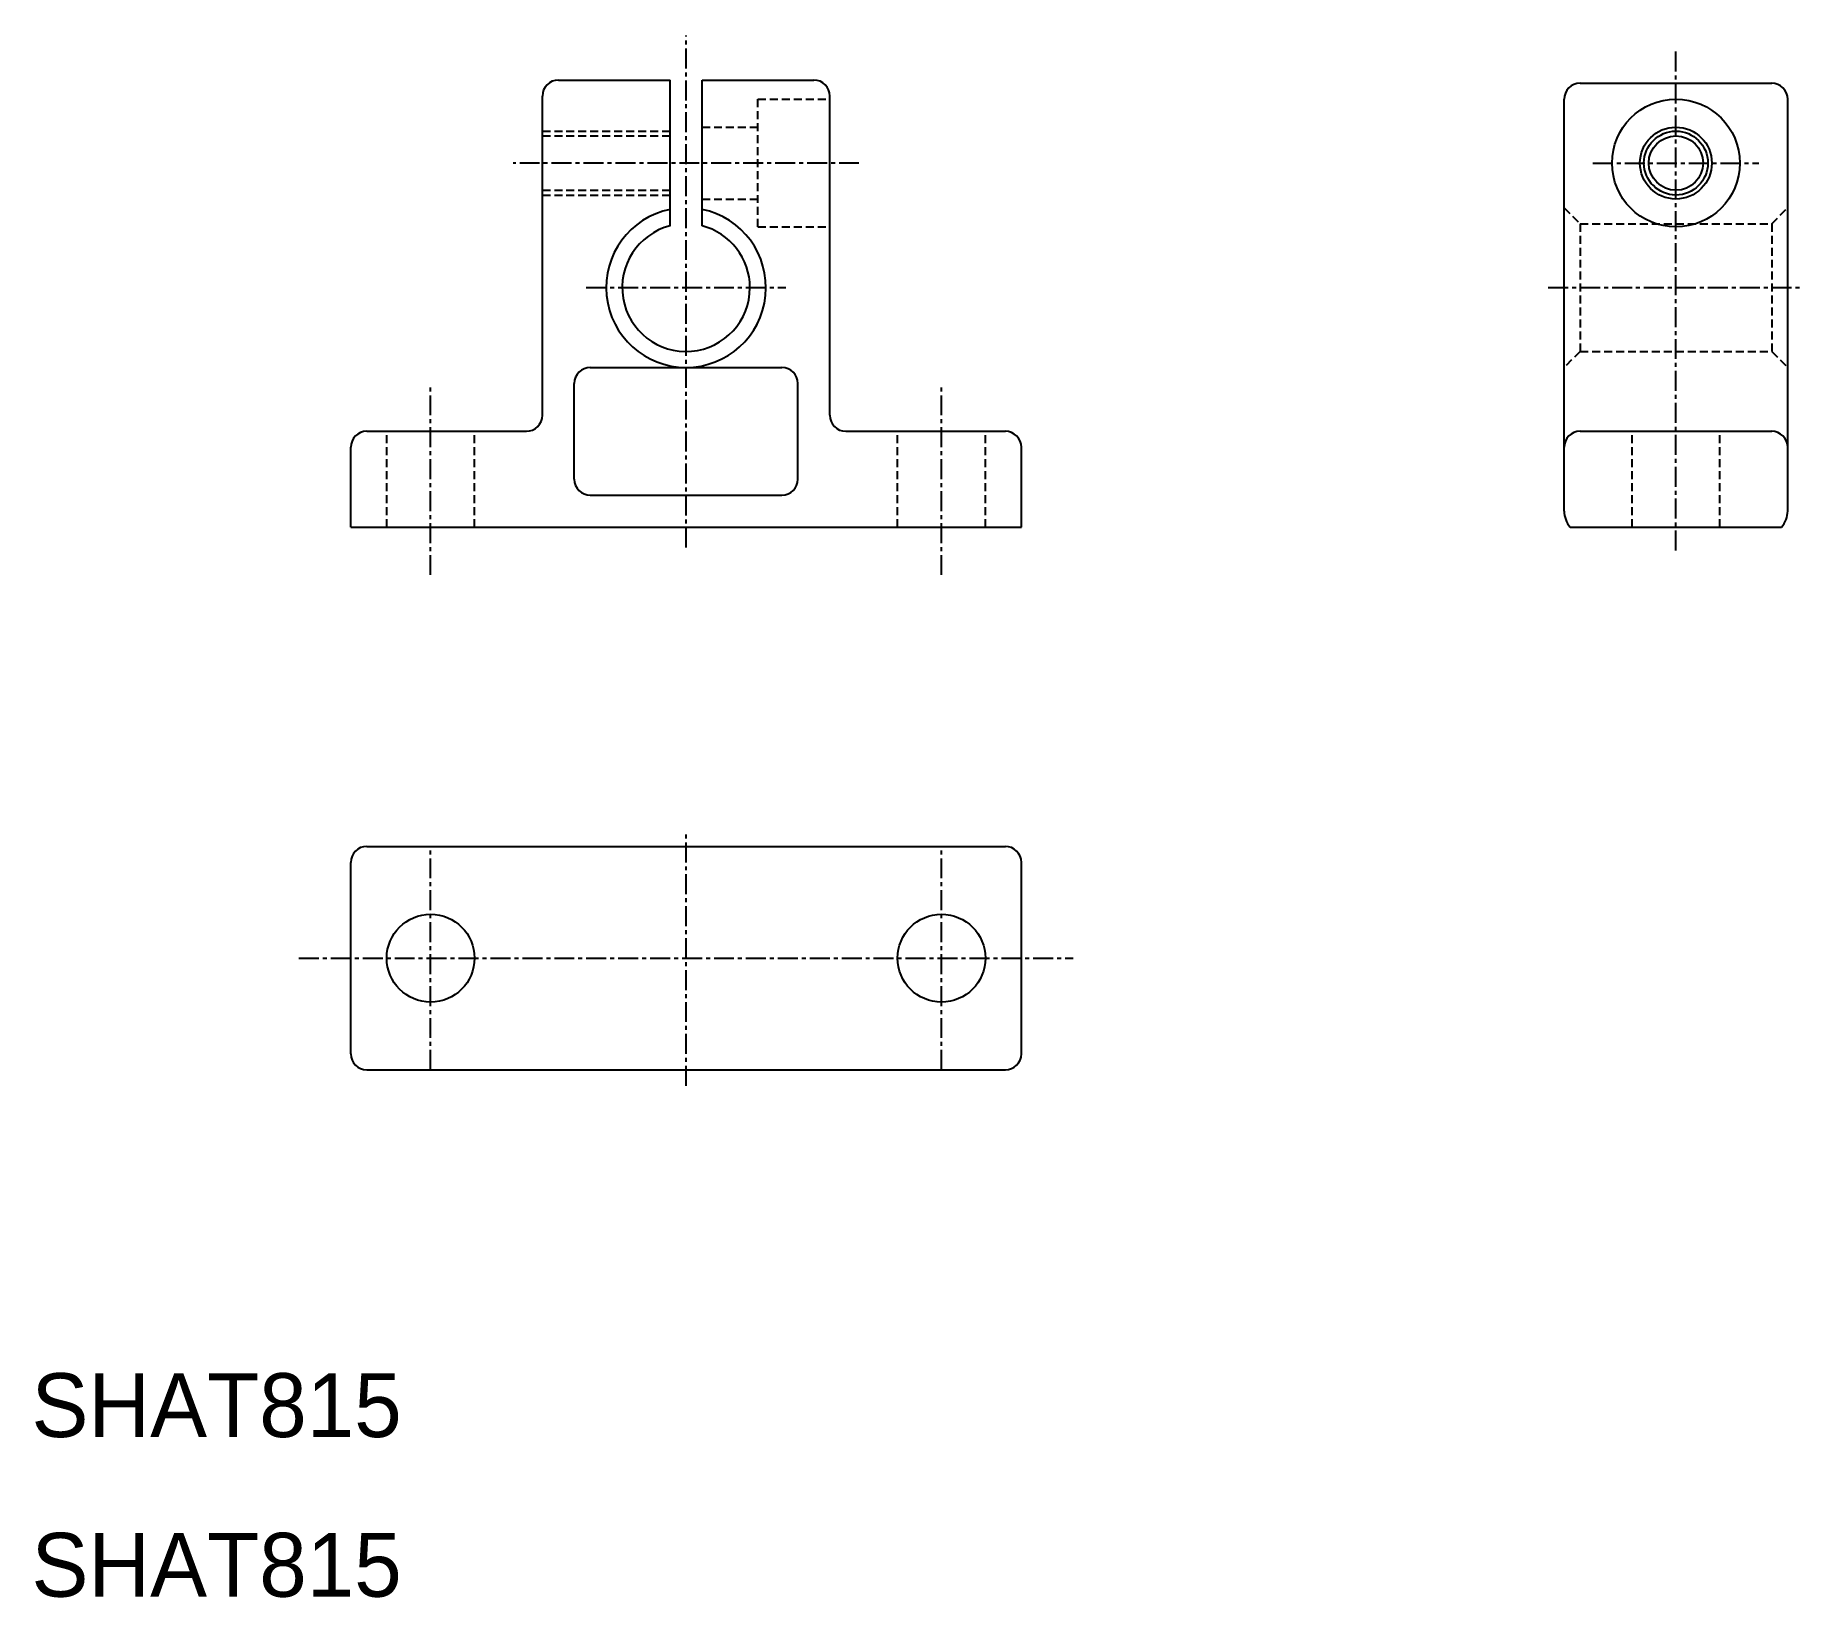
# Model space of a CAD drawing. Extents: x 10 to 121, y 10 to 108.
import ezdxf

# ---------------------------------------------------------------- set-up
doc = ezdxf.new("R2010")
doc.units = 0
doc.linetypes.add('CENTER', pattern=[2, 1.25, -0.25, 0.25, -0.25])
doc.linetypes.add('DASHED', pattern=[0.75, 0.5, -0.25])
doc.layers.get('0').update_dxf_attribs({"linetype": 'CONTINUOUS'})
doc.layers.add('CENTER', color=1, linetype='CENTER')

msp = doc.modelspace()

# ---------------------------------------------------------------- linework, layer by layer
at = {"color": 7, "linetype": 'CONTINUOUS'}
for p, q in [((43, 105), (50, 105)), ((50, 95.87), (50, 105)), ((52, 105), (59, 105)), ((52, 95.87), (52, 105)), ((107, 104.8), (119, 104.8)), ((42, 84), (42, 104)), ((60, 84), (60, 104)), ((106, 78), (106, 103.8)), ((120, 78), (120, 103.8)), ((45, 87), (57, 87)), ((44, 80), (44, 86)), ((58, 80), (58, 86)), ((30, 77), (30, 82)), ((31, 83), (41, 83)), ((61, 83), (71, 83)), ((72, 77), (72, 82)), ((107, 83), (119, 83)), ((45, 79), (57, 79)), ((30, 77), (72, 77)), ((106.38, 77), (119.62, 77)), ((31, 57), (71, 57)), ((30, 44), (30, 56)), ((72, 44), (72, 56)), ((31, 43), (71, 43))]:
    msp.add_line(p, q, dxfattribs=at)
at = {"color": 3, "linetype": 'DASHED'}
for p, q in [((55.5, 95.8), (55.5, 103.8)), ((55.5, 103.8), (60, 103.8)), ((52, 102.05), (55.5, 102.05)), ((42, 101.8), (50, 101.8)), ((42, 101.5), (50, 101.5)), ((42, 98.1), (50, 98.1)), ((42, 97.8), (50, 97.8)), ((52, 97.55), (55.5, 97.55)), ((106, 97), (107, 96)), ((119, 96), (120, 97)), ((55.5, 95.8), (60, 95.8)), ((107, 96), (119, 96)), ((107, 96), (107, 88)), ((119, 96), (119, 88)), ((107, 88), (106, 87)), ((107, 88), (119, 88)), ((119, 88), (120, 87)), ((32.25, 77), (32.25, 83)), ((37.75, 77), (37.75, 83)), ((64.25, 77), (64.25, 83)), ((69.75, 77), (69.75, 83)), ((110.25, 77), (110.25, 83)), ((115.75, 77), (115.75, 83))]:
    msp.add_line(p, q, dxfattribs=at)
at = {"color": 7, "linetype": 'CONTINUOUS'}
for centre, radius in [((113, 99.8), 4), ((113, 99.8), 2.25), ((113, 99.8), 2), ((113, 99.8), 1.7), ((35, 50), 2.75), ((67, 50), 2.75)]:
    msp.add_circle(centre, radius, dxfattribs=at)
for centre, radius, start, end in [((43, 104), 1, 90, 180), ((59, 104), 1, 0, 90), ((107, 103.8), 1, 90, 180), ((119, 103.8), 1, 0, 90), ((51, 92), 5, 101.537, 78.463), ((51, 92), 4, 104.4775, 0), ((51, 92), 4, 0, 75.5225), ((45, 86), 1, 90, 180), ((57, 86), 1, 0, 90), ((41, 84), 1, 270, 0), ((61, 84), 1, 180, 270), ((31, 82), 1, 90, 180), ((71, 82), 1, 0, 90), ((107, 82), 1, 90, 180), ((119, 82), 1, 0, 90), ((45, 80), 1, 180, 270), ((57, 80), 1, 270, 0), ((107.5, 78), 1.5, 180, 221.8103), ((118.5, 78), 1.5, 318.1897, 0), ((31, 56), 1, 90, 180), ((71, 56), 1, 0, 90), ((31, 44), 1, 180, 270), ((71, 44), 1, 270, 0)]:
    msp.add_arc(centre, radius, start, end, dxfattribs=at)
at = {"layer": 'CENTER', "color": 1, "linetype": 'CENTER'}
for p, q in [((51, 75.73), (51, 107.8)), ((113, 75.53), (113, 106.85)), ((61.83, 99.8), (40.17, 99.8)), ((107.8, 99.8), (118.2, 99.8)), ((44.75, 92), (57.25, 92)), ((105, 92), (121, 92)), ((35, 74), (35, 86)), ((67, 74), (67, 86)), ((51, 42), (51, 58)), ((35, 43), (35, 57)), ((67, 43), (67, 57)), ((26.75, 50), (75.25, 50))]:
    msp.add_line(p, q, dxfattribs=at)

# ---------------------------------------------------------------- texts
at = {"color": 7, "linetype": 'CONTINUOUS'}
for p in [(10, 20), (10, 10)]:
    msp.add_text('SHAT815', height=4, dxfattribs=at).set_placement(p)

doc.saveas('drawing.dxf')
